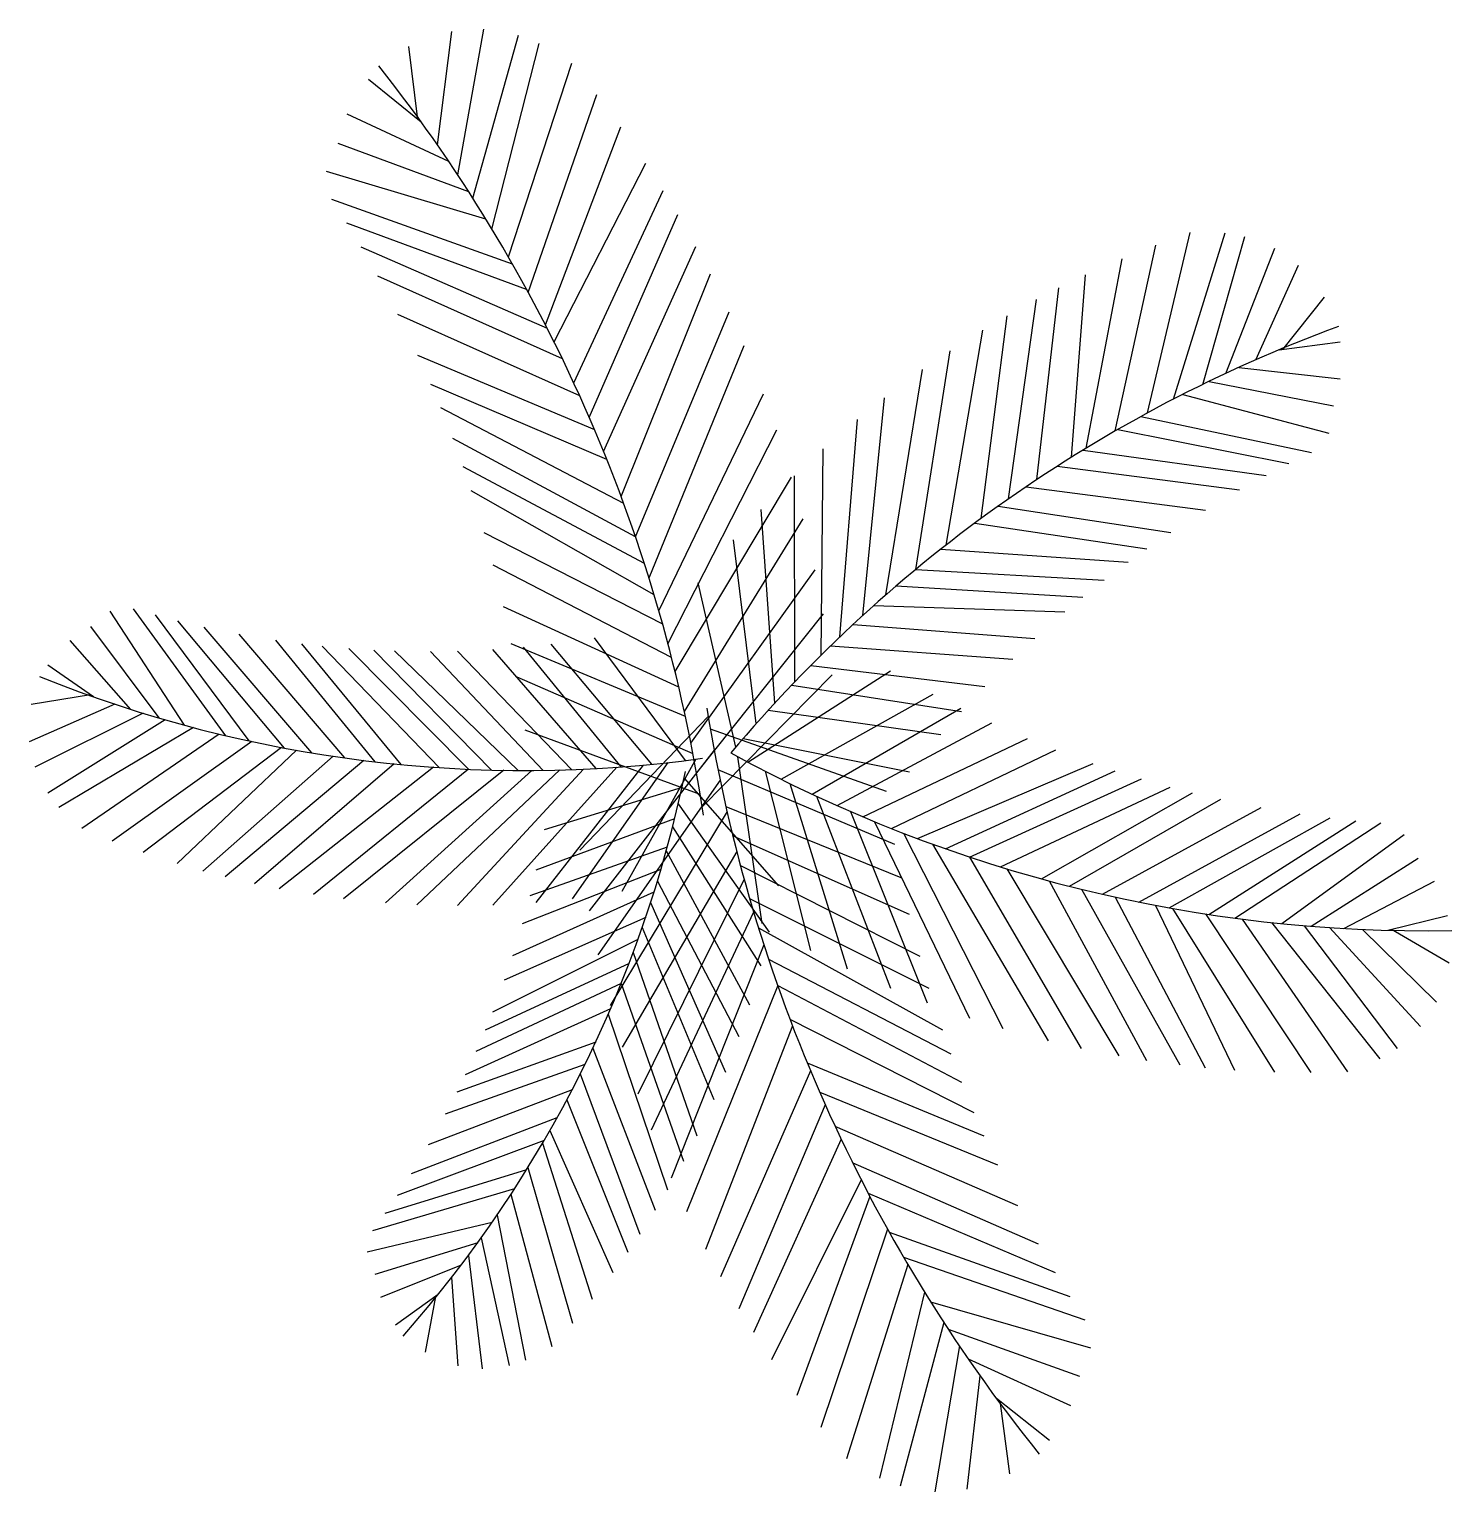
# Model space of a CAD drawing. Header units: millimetres. Extents: x -14813 to 141433, y -60308 to 84383.
# Drawn here: x 28438 to 30412, y 62677 to 64707 of the extents above; entities that cross this region are included whole.
import ezdxf

# ---------------------------------------------------------------- set-up
doc = ezdxf.new("R2010")
doc.units = ezdxf.units.MM
doc.layers.add('zelen', color=69, linetype='Continuous')

# ---------------------------------------------------------------- blocks, each defined once
blk = doc.blocks.new('p1')
at = {"layer": 'zelen'}
for p, q in [((-407.3, 844), (-387.2, 1001.5)), ((-379.1, 802.5), (-343, 1004.5)), ((-358, 769.9), (-294.8, 996.1)), ((-434.3, 879.4), (-446.8, 980.5)), ((-331.6, 727.2), (-266.1, 984.8)), ((-308.8, 688.7), (-220.6, 957.5)), ((-429.6, 875.7), (-502.7, 934.6)), ((-281.2, 639.3), (-185.9, 913.8)), ((-391.3, 820.7), (-532.5, 886.7)), ((-257.2, 594), (-152.7, 869)), ((-363.8, 778.9), (-545.2, 846.1)), ((-245.4, 570.5), (-118.2, 818.8)), ((-339.9, 740.9), (-561.1, 807.1)), ((-218, 513.6), (-93.8, 780.7)), ((-303, 678.5), (-553.8, 768.1)), ((-283.4, 643.4), (-533.2, 735.5)), ((-196.5, 465.7), (-73.7, 747.5)), ((578.3, 472), (637.7, 722.2)), ((614.2, 491), (685.9, 721.8)), ((655.1, 511.6), (713.6, 716.9)), ((-254.7, 589.1), (-513, 702)), ((-176.6, 418.5), (-48.5, 703)), ((533.4, 446.9), (590, 704.9)), ((686.9, 526.8), (754.9, 700.5)), ((493.3, 423.1), (543, 685.9)), ((728.5, 545.6), (787.7, 677.2)), ((-233.8, 547), (-490.2, 661.8)), ((-152.2, 355.9), (-28.4, 665)), ((473, 410.6), (492.4, 663.4)), ((385.3, 352.6), (424.1, 629.3)), ((424.7, 379.5), (455.4, 645.5)), ((766.2, 560.2), (823.9, 632.6)), ((-132.2, 299.8), (-2.5, 612.2)), ((-209.7, 495.5), (-462, 608.5)), ((347.4, 325.4), (383.4, 606.8)), ((298.8, 288.5), (349.7, 586.9)), ((760.8, 559.5), (845.5, 570.4)), ((-189, 448.3), (-434.4, 551.7)), ((-113.6, 243), (18.5, 565.4)), ((256.6, 254.6), (304.6, 558.3)), ((215.2, 219.4), (266, 532)), ((704.9, 535.1), (845.8, 519.1)), ((-172, 407.1), (-416.3, 511.2)), ((663.8, 515.8), (836.4, 481.6)), ((-100, 197.5), (45.5, 498.6)), ((183, 190.6), (213.4, 493.1)), ((627.2, 497.7), (830.1, 443.9)), ((-148.7, 346.4), (-402.7, 478.9)), ((568.9, 466.9), (805.9, 417.1)), ((-87.3, 151.7), (63.6, 448.6)), ((151.4, 161.2), (175.6, 462.9)), ((537.1, 449), (774.4, 401.6)), ((-132.2, 299.8), (-386, 436.4)), ((125.3, 135.8), (128.2, 422)), ((489.1, 420.5), (742.9, 385.2)), ((-120, 263), (-371.6, 397)), ((452.9, 397.9), (706, 365)), ((-77.4, 112.9), (84.4, 382.9)), ((88.9, 98.9), (88.3, 384.6)), ((409.7, 369.4), (658.9, 337.1)), ((-106.4, 219.3), (-360.2, 363.7)), ((-64.5, 57.4), (100.4, 325)), ((61, 69.3), (42, 337.7)), ((371.2, 342.7), (610.6, 306.2)), ((-94.6, 178.6), (-342.2, 305.4)), ((338.5, 318.8), (577.2, 283.3)), ((35.2, 40.8), (3.9, 295.7)), ((291.6, 282.8), (551.4, 264.8)), ((-82.3, 132.7), (-329.8, 260.8)), ((-55.4, 13.6), (116.8, 254.3)), ((256.6, 254.6), (518.2, 239.8)), ((6.9, 8.2), (-45.4, 236)), ((229.6, 231.8), (488.3, 216.1)), ((198.4, 204.5), (463.7, 195.7)), ((-758.3, 38.6), (-861.3, 196.9)), ((-700.8, 24), (-829.1, 200.2)), ((-668.7, 16.8), (-798.7, 191.6)), ((-619.5, 6.8), (-767.7, 183.5)), ((-72.2, 91.5), (-315.6, 202.7)), ((-47.6, -28), (128.4, 193)), ((-793.6, 48.6), (-888.3, 175.5)), ((-581.7, 0.1), (-730.9, 174.8)), ((-535.6, -6.9), (-682.6, 165)), ((169.9, 178.5), (422, 159.1)), ((-832.8, 60.5), (-917.2, 156.1)), ((-493.8, -12.3), (-631.7, 156.5)), ((-457.6, -16.1), (-595.6, 151.6)), ((-404.5, -20.4), (-567.2, 148.4)), ((-364.2, -22.6), (-530, 145.1)), ((-332.4, -23.7), (-495.7, 142.9)), ((-186.8, -21.6), (-330.3, 143.8)), ((-63, 50.5), (-304.8, 151.7)), ((-152.4, -19.4), (-287.7, 147.1)), ((-109.6, -15.7), (-249.3, 151.2)), ((-62.9, -10.5), (-189.1, 159.8)), ((138.5, 148.7), (391.2, 130.4)), ((-295, -24.3), (-467, 141.7)), ((-260.3, -24.1), (-417, 140.9)), ((-221.4, -23.1), (-379.2, 141.5)), ((-884.8, 77.9), (-948, 121.7)), ((-52.5, -1), (-296.4, 105.3)), ((-39.8, -74.8), (140.4, 108.7)), ((23.4, -12.6), (221.8, 114.2)), ((111.1, 121.6), (352.6, 92.2)), ((69.8, -36.5), (280.9, 81.5)), ((84.5, 94.2), (320, 57.7)), ((-854.8, 67.7), (-973.8, 15.5)), ((-888.8, 80.7), (-971, 67.2)), ((112.9, -57.3), (319.2, 62.1)), ((-815.7, 55.2), (-965.9, -19.8)), ((-785.3, 46.1), (-948.2, -55.7)), ((-31.5, 50.7), (-209.6, -134.7)), ((51.9, 59.3), (291.4, 25.8)), ((147.6, -73.1), (362.1, 41.8)), ((-745.6, 35.2), (-932.7, -75.7)), ((-710.1, 26.3), (-900.8, -105)), ((-42.5, -57.6), (-285.6, 31.6)), ((-28.5, 33.6), (215.5, -53.1)), ((-665, 16), (-858.5, -122.2)), ((-623.9, 7.6), (-815.6, -137.9)), ((-602.7, 3.7), (-768.3, -153.4)), ((-23.2, 4), (-196.7, -218.9)), ((17.2, 20.2), (248.1, -26.2)), ((183, -88.5), (411.9, 20.1)), ((223, -104.9), (451, 4.5)), ((-551.8, -4.6), (-732.7, -163.8)), ((-509.2, -10.4), (-702, -171.8)), ((-467.5, -15.1), (-661.3, -181.4)), ((-412.8, -19.8), (-626.8, -188.4)), ((-158.2, -19.8), (-330.2, -211)), ((-121.8, -16.8), (-270.9, -207.5)), ((-87.3, -13.4), (-220.2, -202.5)), ((-48.8, -8.7), (-151.2, -192.4)), ((9.4, -5.1), (43.1, -236.5)), ((259, -118.8), (503.1, -14.5)), ((-364.2, -22.6), (-579.4, -196.5)), ((-315.3, -24), (-537.8, -202.2)), ((-276.4, -24.3), (-479.1, -208)), ((-237.5, -23.6), (-435.7, -210.6)), ((-204.7, -22.5), (-379.4, -211.8)), ((-14.9, -37.5), (-184.5, -280)), ((-65, -34.9), (66.2, -184.2)), ((-17.9, -22.9), (227.1, -126.6)), ((47.6, -25.3), (110.7, -274.2)), ((298, -133), (533.4, -24.6)), ((331.4, -144.4), (569.9, -35.9)), ((-67.8, -48), (-259.2, -106.5)), ((82, -42.5), (161.4, -299.5)), ((118.7, -60), (221.6, -326.5)), ((374.2, -158.1), (609.9, -47.2)), ((431, -174.6), (640.7, -55.1)), ((-73, -70.7), (53.3, -248.7)), ((-6.9, -74.3), (236, -172.9)), ((165.9, -81.2), (272.3, -346.9)), ((470.1, -185), (680, -64.3)), ((515.6, -196), (736.2, -75.6)), ((-78, -91.2), (-270.7, -162.8)), ((-5.3, -81.2), (-167.4, -350.5)), ((199.5, -95.4), (331.3, -367.9)), ((566.2, -206.9), (790.3, -84.5)), ((608.2, -214.9), (831.9, -90.1)), ((663.2, -224), (867.3, -94)), ((699.4, -229.2), (902.3, -97)), ((-80.8, -102.4), (41.8, -295.5)), ((2.8, -115.2), (247.3, -223.9)), ((239.6, -111.4), (377.4, -382.4)), ((764.9, -236.8), (934.5, -113.2)), ((-88.2, -130.5), (-279.1, -198.3)), ((8.1, -136.5), (-150.8, -408.3)), ((-89.7, -135.8), (26.1, -349.3)), ((280.1, -126.6), (440.6, -399.6)), ((-97.1, -161.8), (-289.6, -237.2)), ((13.3, -156.3), (262.1, -281.8)), ((331.4, -144.4), (486.1, -410.2)), ((383, -160.8), (538.5, -420.5)), ((805.5, -240.4), (954, -146.1)), ((18.5, -175.3), (-129.2, -473.7)), ((-102, -178.1), (11.3, -393.3)), ((441.7, -177.5), (577.1, -426.8)), ((850.9, -243.5), (976.4, -177.7)), ((-106.7, -193.1), (-303.1, -281.4)), ((26.1, -202.1), (275, -326.3)), ((486.8, -189.1), (623.2, -433)), ((533.3, -199.9), (658.2, -436.8)), ((-111.3, -207.6), (-7.6, -443.1)), ((31.6, -220.9), (-110.7, -523.5)), ((589.5, -211.5), (699.2, -440.1)), ((613.1, -215.8), (754.5, -442.8)), ((-118.1, -228.1), (-314.5, -315.3)), ((-123.1, -242.4), (-23.7, -480.9)), ((38.3, -242.7), (293.7, -384.4)), ((659, -223.4), (805.2, -443.4)), ((709.9, -230.6), (856, -442.3)), ((750.4, -235.3), (900.7, -424.5)), ((795.9, -239.7), (924.7, -409.9)), ((831, -242.3), (957.3, -379.6)), ((911.7, -246), (994.7, -225.6)), ((-128.9, -259), (-331, -359.5)), ((876.6, -244.8), (979.5, -346)), ((917, -244.7), (997, -291.3)), ((-135.5, -276.9), (-47.3, -531.3)), ((45.8, -266.3), (-83, -590)), ((-141.3, -292.1), (-341.1, -384.7)), ((52.3, -286.2), (305.3, -417.5)), ((-152.3, -320), (-353.9, -414.5)), ((-152.3, -320), (-65.6, -566.5)), ((65, -322.9), (-61.4, -636.7)), ((65, -322.9), (320.2, -456.8)), ((-167, -355.2), (-368.7, -446.6)), ((-170.2, -362.4), (-87.8, -606.2)), ((85.6, -378.8), (-35, -689.2)), ((82, -369.3), (337.4, -499.1)), ((-187.6, -401.1), (-380.5, -470.9)), ((-191.6, -409.6), (-104.9, -634.6)), ((-202.5, -432.1), (-396.3, -501.4)), ((-209, -445.2), (-126.3, -667.9)), ((110.6, -441.1), (-14.5, -726.9)), ((105.9, -429.8), (351.3, -531.2)), ((-220.4, -467.6), (-419.9, -544)), ((-227.6, -481.2), (-143.2, -692.6)), ((123.4, -470.8), (369.9, -571.6)), ((-241.3, -506.4), (-443.9, -583.9)), ((131, -488.1), (11.2, -771.2)), ((-251.2, -524), (-163.7, -721)), ((144.5, -517.7), (398, -628.1)), ((-259.2, -537.9), (-463.3, -614)), ((-261.3, -541.6), (-192.4, -758.2)), ((153, -535.8), (31.6, -804.1)), ((-283.6, -578.6), (-480.3, -639)), ((-281.7, -575.5), (-219.9, -791.4)), ((169.2, -569), (426.7, -681)), ((-300.2, -604.8), (-497.6, -663.3)), ((181, -592.4), (56.4, -842)), ((-305.2, -612.4), (-248.6, -823.6)), ((193.1, -615.7), (91.4, -891.8)), ((190.6, -610.9), (450, -721)), ((-324.4, -641.2), (-284.9, -842.8)), ((-331.4, -651.4), (-504.9, -693)), ((217.5, -660.8), (125.1, -936.3)), ((219.8, -664.8), (470.5, -754.3)), ((-351.4, -679.7), (-494.3, -723.8)), ((-346.6, -673), (-307.5, -850.2)), ((-364.3, -697.2), (-345, -854.6)), ((245.7, -709.8), (160.3, -979.6)), ((239.7, -699.7), (491.5, -786.7)), ((-374.4, -710.7), (-486.2, -755.6)), ((-387.8, -728.1), (-379, -850.5)), ((268.8, -748.1), (206.1, -1006.4)), ((-406.4, -751.5), (-465.3, -793.9)), ((-410.1, -754.2), (-424.1, -831.7)), ((277.3, -761.7), (499.2, -825.6)), ((295.8, -790.6), (234.9, -1017.4)), ((301.6, -799.5), (483.8, -864.8)), ((317.2, -822.9), (283.2, -1025.3)), ((329.5, -841), (471.5, -905.5)), ((345.8, -864.2), (327.3, -1021.9)), ((368.5, -895.5), (442.2, -953.7)), ((373.2, -899.3), (386.7, -1000.2))]:
    blk.add_line(p, q, dxfattribs=at)
for centre, radius, start, end in [((-2221.4, -414.5), 2207.9, 8.5439, 38.2906), ((1536.1, -1291.9), 2007.2, 110.1895, 139.9362), ((-285.8, 1782.2), 1806.5, 248.0996, 277.8463), ((2146.4, 413.5), 2207.9, 189.1509, 218.8976), ((964.1, 1760.5), 2007.2, 241.292, 271.0387), ((-1733.6, 320.5), 1706.1, 318.5391, 348.2858)]:
    blk.add_arc(centre, radius, start, end, dxfattribs=at)

msp = doc.modelspace()

# ---------------------------------------------------------------- block references
at = {"layer": 'zelen'}
msp.add_blockref('p1', (29411.7, 63702.5), dxfattribs=at)

doc.saveas('drawing.dxf')
